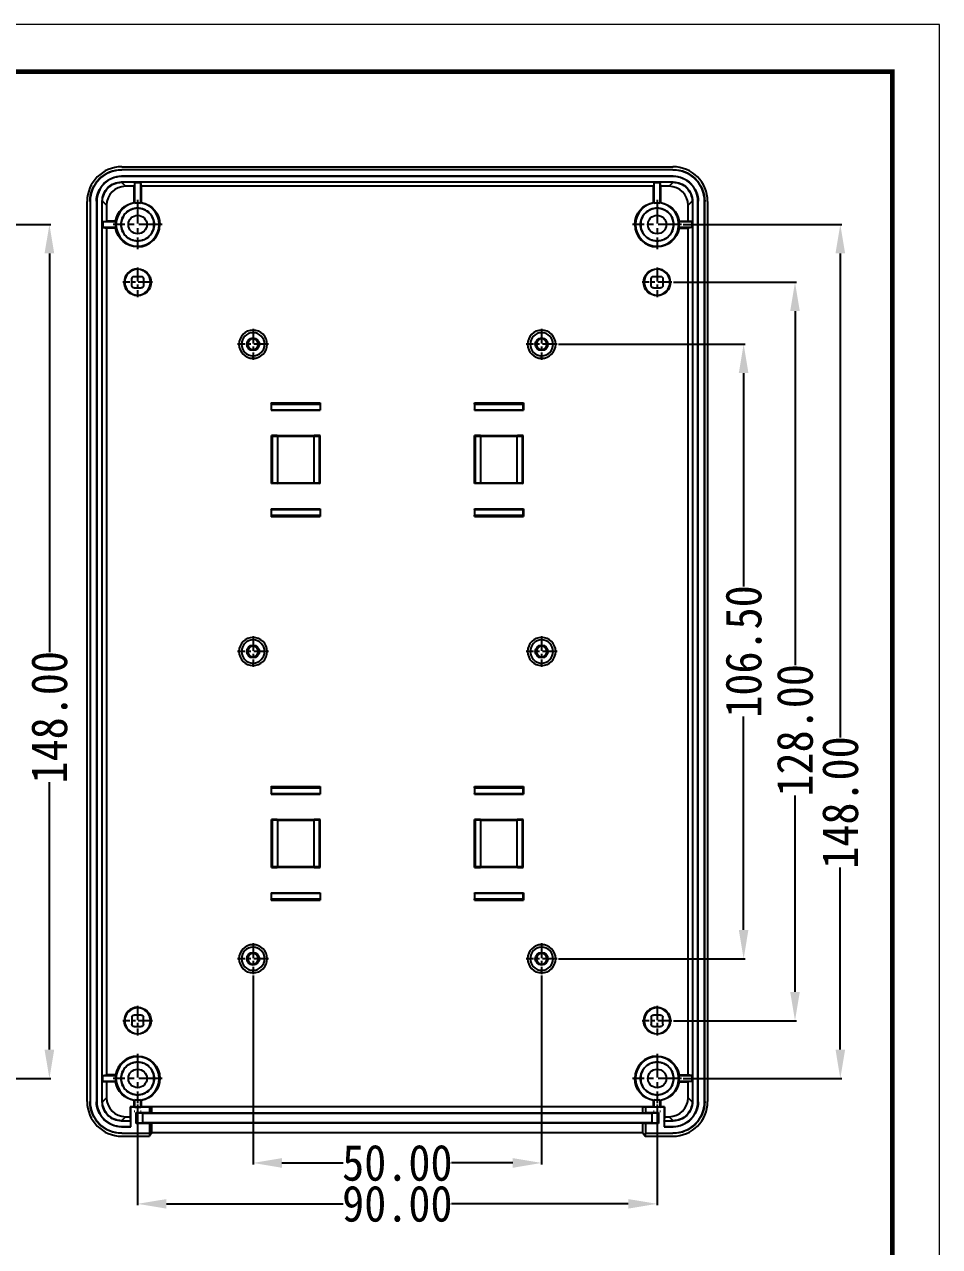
# Model space of a CAD drawing. Header units: millimetres. Extents: x 7899 to 8374, y 2483 to 2813.
# Drawn here: x 8215.2 to 8373.8, y 2601.4 to 2813.2 of the extents above; entities that cross this region are included whole.
import ezdxf
from ezdxf.enums import TextEntityAlignment as Align

# ---------------------------------------------------------------- set-up
doc = ezdxf.new("R2010")
doc.units = ezdxf.units.MM
doc.linetypes.add('CENTER', pattern=[50.8, 31.75, -6.35, 6.35, -6.35])
doc.layers.add('4', color=7, linetype='Continuous')
doc.layers.add('from', color=7, linetype='Continuous', lineweight=13)
doc.styles.add('FFS', font='SIMFANG.TTF', dxfattribs={"width": 0.9})
doc.styles.get("Standard").update_dxf_attribs({"font": 'arial.ttf', "width": 0.9})
doc.styles.add('宋体', font='SimSun.ttf')
doc.dimstyles.get("Standard").update_dxf_attribs({"dimtxt": 3, "dimasz": 0.1875, "dimexe": 0.66, "dimexo": 1, "dimgap": 0.09, "dimtad": 0, "dimdsep": 46, "dimtxsty": 'Standard', "dimcen": 0.09, "dimazin": 2, "dimtp": 0.01, "dimtm": 0.01, "dimtfac": 1, "dimtofl": 0, "dimtmove": 0, "dimatfit": 3, "dimfxl": 0, "dimtolj": 1, "dimarcsym": 0})

# ---------------------------------------------------------------- blocks, each defined once
blk = doc.blocks.new('*D103')
at = {"color": 6, "lineweight": -2}
for p, q in [((8254.82, 2648.37), (8254.82, 2615.66)), ((8304.82, 2648.37), (8304.82, 2615.66)), ((8259.82, 2615.91), (8270.45, 2615.91)), ((8299.82, 2615.91), (8289.2, 2615.91))]:
    blk.add_line(p, q, dxfattribs=at)
at = {"color": 6}
for points in [[(8259.82, 2616.74), (8259.82, 2615.07), (8254.82, 2615.91)], [(8299.82, 2616.74), (8299.82, 2615.07), (8304.82, 2615.91)]]:
    blk.add_solid(points, dxfattribs=at)
at = {"layer": 'Defpoints', "color": 0}
for p in [(8254.82, 2648.62), (8304.82, 2648.62), (8254.82, 2615.91)]:
    blk.add_point(p, dxfattribs=at)
at = {"color": 4, "insert": (8279.82, 2615.91), "char_height": 6.25, "attachment_point": 5, "style": 'FFS'}
blk.add_mtext('\\A1;50.00', dxfattribs=at)
blk = doc.blocks.new('*D104')
at = {"color": 6, "lineweight": -2}
for p, q in [((8234.82, 2626.05), (8234.82, 2608.57)), ((8324.82, 2626.05), (8324.82, 2608.57)), ((8239.82, 2608.82), (8270.43, 2608.82)), ((8319.82, 2608.82), (8289.22, 2608.82))]:
    blk.add_line(p, q, dxfattribs=at)
at = {"color": 6}
for points in [[(8239.82, 2609.65), (8239.82, 2607.99), (8234.82, 2608.82)], [(8319.82, 2609.65), (8319.82, 2607.99), (8324.82, 2608.82)]]:
    blk.add_solid(points, dxfattribs=at)
at = {"layer": 'Defpoints', "color": 0}
for p in [(8234.82, 2626.3), (8324.82, 2626.3), (8234.82, 2608.82)]:
    blk.add_point(p, dxfattribs=at)
at = {"color": 4, "insert": (8279.82, 2608.82), "char_height": 6.25, "attachment_point": 5, "style": 'FFS'}
blk.add_mtext('\\A1;90.00', dxfattribs=at)
blk = doc.blocks.new('*D105')
at = {"color": 6, "lineweight": -2}
for p, q in [((8307.75, 2757.8), (8340.07, 2757.8)), ((8339.82, 2752.8), (8339.82, 2715.83)), ((8339.82, 2656.3), (8339.82, 2693.27)), ((8307.75, 2651.3), (8340.07, 2651.3))]:
    blk.add_line(p, q, dxfattribs=at)
at = {"color": 6}
for points in [[(8338.98, 2752.8), (8340.65, 2752.8), (8339.82, 2757.8)], [(8338.98, 2656.3), (8340.65, 2656.3), (8339.82, 2651.3)]]:
    blk.add_solid(points, dxfattribs=at)
at = {"layer": 'Defpoints', "color": 0}
for p in [(8307.5, 2757.8), (8339.82, 2757.8), (8307.5, 2651.3)]:
    blk.add_point(p, dxfattribs=at)
at = {"color": 4, "insert": (8339.82, 2704.55), "char_height": 6.25, "attachment_point": 5, "rotation": 90, "style": 'FFS'}
blk.add_mtext('\\A1;106.50', dxfattribs=at)
blk = doc.blocks.new('*D106')
at = {"color": 6, "lineweight": -2}
for p, q in [((8327.64, 2768.55), (8348.97, 2768.55)), ((8348.72, 2763.55), (8348.72, 2702.17)), ((8348.72, 2645.55), (8348.72, 2679.61)), ((8327.64, 2640.55), (8348.97, 2640.55))]:
    blk.add_line(p, q, dxfattribs=at)
at = {"color": 6}
for points in [[(8347.89, 2763.55), (8349.55, 2763.55), (8348.72, 2768.55)], [(8347.89, 2645.55), (8349.55, 2645.55), (8348.72, 2640.55)]]:
    blk.add_solid(points, dxfattribs=at)
at = {"layer": 'Defpoints', "color": 0}
for p in [(8327.39, 2768.55), (8348.72, 2768.55), (8327.39, 2640.55)]:
    blk.add_point(p, dxfattribs=at)
at = {"color": 4, "insert": (8348.72, 2690.89), "char_height": 6.25, "attachment_point": 5, "rotation": 90, "style": 'FFS'}
blk.add_mtext('\\A1;128.00', dxfattribs=at)
blk = doc.blocks.new('*D107')
at = {"color": 6, "lineweight": -2}
for p, q in [((8329.32, 2778.55), (8356.82, 2778.55)), ((8356.57, 2773.55), (8356.57, 2689.65)), ((8356.57, 2635.55), (8356.57, 2667.09)), ((8329.32, 2630.55), (8356.82, 2630.55))]:
    blk.add_line(p, q, dxfattribs=at)
at = {"color": 6}
for points in [[(8355.74, 2773.55), (8357.4, 2773.55), (8356.57, 2778.55)], [(8355.74, 2635.55), (8357.4, 2635.55), (8356.57, 2630.55)]]:
    blk.add_solid(points, dxfattribs=at)
at = {"layer": 'Defpoints', "color": 0}
for p in [(8329.07, 2778.55), (8356.57, 2778.55), (8329.07, 2630.55)]:
    blk.add_point(p, dxfattribs=at)
at = {"color": 4, "insert": (8356.57, 2678.37), "char_height": 6.25, "attachment_point": 5, "rotation": 90, "style": 'FFS'}
blk.add_mtext('\\A1;148.00', dxfattribs=at)
blk = doc.blocks.new('*D113')
at = {"color": 6, "lineweight": -2}
for p, q in [((8201.07, 2778.55), (8219.79, 2778.55)), ((8219.54, 2773.55), (8219.54, 2704.43)), ((8219.54, 2635.55), (8219.54, 2681.88)), ((8201.07, 2630.55), (8219.79, 2630.55))]:
    blk.add_line(p, q, dxfattribs=at)
at = {"color": 6}
for points in [[(8218.7, 2773.55), (8220.37, 2773.55), (8219.54, 2778.55)], [(8218.7, 2635.55), (8220.37, 2635.55), (8219.54, 2630.55)]]:
    blk.add_solid(points, dxfattribs=at)
at = {"layer": 'Defpoints', "color": 0}
for p in [(8200.82, 2778.55), (8219.54, 2778.55), (8200.82, 2630.55)]:
    blk.add_point(p, dxfattribs=at)
at = {"color": 4, "insert": (8219.54, 2693.15), "char_height": 6.25, "attachment_point": 5, "rotation": 90, "style": 'FFS'}
blk.add_mtext('\\A1;148.00', dxfattribs=at)
blk = doc.blocks.new('TK-D')
at = {"layer": 'from'}
blk.add_lwpolyline([(-594.5, -413.12), (594.5, -413.12), (594.5, 413.12), (-594.5, 413.12)], close=True, dxfattribs=at)
at = {"layer": 'from', "const_width": 2.05}
blk.add_lwpolyline([(-574.01, -392.63), (-574.01, 392.63), (574.01, 392.63), (574.01, -392.63), (-574.01, -392.63)], dxfattribs=at)
at = {"layer": 'from', "color": 6, "style": '宋体', "width": 0.7}
blk.add_attdef('40004', text='', height=8.32, dxfattribs=at).set_placement((430.84, -344.43), align=Align.MIDDLE)

msp = doc.modelspace()

# ---------------------------------------------------------------- linework, layer by layer
at = {"layer": '4', "color": 7}
for p, q in [((8232.065, 2788.548), (8327.582, 2788.548)), ((8327.574, 2788.048), (8232.074, 2788.048)), ((8232.074, 2788.022), (8232.074, 2788.048)), ((8327.574, 2788.022), (8232.074, 2788.022)), ((8327.574, 2788.048), (8327.574, 2788.022)), ((8327.6, 2786.92), (8232.047, 2786.92)), ((8327.6, 2786.868), (8232.047, 2786.868)), ((8232.047, 2785.923), (8327.601, 2785.923)), ((8232.047, 2785.87), (8232.744, 2785.173)), ((8234.324, 2785.802), (8234.219, 2785.173)), ((8234.324, 2782.273), (8234.324, 2785.802)), ((8234.324, 2785.802), (8235.324, 2785.802)), ((8235.324, 2785.802), (8235.324, 2782.273)), ((8235.324, 2785.802), (8235.428, 2785.173)), ((8324.324, 2785.802), (8324.219, 2785.173)), ((8324.324, 2782.273), (8324.324, 2785.802)), ((8324.324, 2785.802), (8325.324, 2785.802)), ((8325.324, 2785.802), (8325.324, 2782.273)), ((8325.324, 2785.802), (8325.428, 2785.173)), ((8326.904, 2785.173), (8327.601, 2785.87)), ((8234.219, 2785.173), (8232.744, 2785.173)), ((8234.219, 2782.364), (8234.219, 2785.173)), ((8235.428, 2785.173), (8235.428, 2782.364)), ((8324.219, 2785.173), (8235.428, 2785.173)), ((8324.219, 2782.364), (8324.219, 2785.173)), ((8325.428, 2785.173), (8325.428, 2782.364)), ((8326.904, 2785.173), (8325.428, 2785.173)), ((8226.074, 2626.54), (8226.074, 2782.556)), ((8226.574, 2782.548), (8226.6, 2782.548)), ((8226.574, 2782.548), (8226.574, 2626.548)), ((8226.6, 2782.548), (8226.6, 2626.548)), ((8227.701, 2782.575), (8227.701, 2626.521)), ((8227.754, 2782.575), (8227.754, 2626.521)), ((8228.699, 2626.521), (8228.699, 2782.575)), ((8229.448, 2781.878), (8228.751, 2782.575)), ((8229.448, 2781.878), (8229.448, 2779.153)), ((8330.896, 2782.575), (8330.199, 2781.878)), ((8330.199, 2779.153), (8330.199, 2781.878)), ((8330.949, 2782.575), (8330.949, 2626.521)), ((8331.894, 2626.521), (8331.894, 2782.575)), ((8331.946, 2626.521), (8331.946, 2782.574)), ((8333.047, 2782.548), (8333.074, 2782.548)), ((8333.047, 2626.548), (8333.047, 2782.548)), ((8333.074, 2626.548), (8333.074, 2782.548)), ((8333.574, 2782.556), (8333.574, 2626.54)), ((8228.819, 2779.048), (8229.448, 2779.153)), ((8228.819, 2779.048), (8231.098, 2779.048)), ((8228.819, 2779.048), (8228.819, 2778.048)), ((8231.008, 2779.153), (8229.448, 2779.153)), ((8328.549, 2779.048), (8330.828, 2779.048)), ((8328.639, 2779.153), (8330.199, 2779.153)), ((8330.828, 2779.048), (8330.199, 2779.153)), ((8330.828, 2779.048), (8330.828, 2778.048)), ((8231.098, 2778.048), (8228.819, 2778.048)), ((8228.819, 2778.048), (8229.448, 2777.943)), ((8231.008, 2777.943), (8229.448, 2777.943)), ((8229.448, 2777.943), (8229.448, 2631.153)), ((8231.074, 2778.548), (8231.065, 2778.548)), ((8238.574, 2778.548), (8238.687, 2778.548)), ((8321.074, 2778.548), (8320.96, 2778.548)), ((8330.828, 2778.048), (8328.549, 2778.048)), ((8328.574, 2778.548), (8328.582, 2778.548)), ((8328.639, 2777.943), (8330.199, 2777.943)), ((8330.828, 2778.048), (8330.199, 2777.943)), ((8330.199, 2631.153), (8330.199, 2777.943)), ((8232.591, 2768.548), (8232.486, 2768.548)), ((8233.824, 2767.948), (8233.824, 2769.148)), ((8234.224, 2769.548), (8235.424, 2769.548)), ((8235.824, 2769.148), (8235.824, 2767.948)), ((8237.056, 2768.548), (8237.161, 2768.548)), ((8322.591, 2768.548), (8322.486, 2768.548)), ((8323.824, 2767.948), (8323.824, 2769.148)), ((8324.224, 2769.548), (8325.424, 2769.548)), ((8325.824, 2769.148), (8325.824, 2767.948)), ((8327.056, 2768.548), (8327.161, 2768.548)), ((8234.224, 2767.548), (8235.424, 2767.548)), ((8324.224, 2767.548), (8325.424, 2767.548)), ((8254.824, 2760.235), (8254.824, 2759.798)), ((8304.824, 2760.235), (8304.824, 2759.798)), ((8254.824, 2758.723), (8254.824, 2758.898)), ((8304.824, 2758.723), (8304.824, 2758.898)), ((8254.824, 2756.872), (8254.824, 2756.698)), ((8254.824, 2755.36), (8254.824, 2755.798)), ((8304.824, 2756.872), (8304.824, 2756.698)), ((8304.824, 2755.36), (8304.824, 2755.798)), ((8258.017, 2747.417), (8257.982, 2747.648)), ((8257.982, 2747.648), (8266.465, 2747.648)), ((8257.982, 2747.648), (8257.982, 2746.347)), ((8258.017, 2746.417), (8258.017, 2747.417)), ((8258.017, 2747.417), (8266.43, 2747.417)), ((8266.465, 2747.648), (8266.43, 2747.417)), ((8266.43, 2747.417), (8266.43, 2746.417)), ((8266.465, 2747.648), (8266.465, 2746.347)), ((8293.217, 2747.417), (8293.182, 2747.648)), ((8293.182, 2747.648), (8293.182, 2746.347)), ((8293.182, 2747.648), (8301.665, 2747.648)), ((8293.217, 2747.417), (8301.63, 2747.417)), ((8293.217, 2747.417), (8293.217, 2746.417)), ((8301.665, 2747.648), (8301.63, 2747.417)), ((8301.63, 2746.417), (8301.63, 2747.417)), ((8301.665, 2747.648), (8301.665, 2746.347)), ((8257.982, 2746.347), (8258.017, 2746.417)), ((8257.982, 2746.347), (8266.465, 2746.347)), ((8258.017, 2746.417), (8266.43, 2746.417)), ((8266.43, 2746.417), (8266.465, 2746.347)), ((8293.182, 2746.347), (8293.217, 2746.417)), ((8293.182, 2746.347), (8301.665, 2746.347)), ((8293.217, 2746.417), (8301.63, 2746.417)), ((8301.63, 2746.417), (8301.665, 2746.347)), ((8258.017, 2733.642), (8258.017, 2741.954)), ((8259.018, 2741.954), (8258.017, 2741.954)), ((8258.113, 2741.858), (8258.017, 2741.954)), ((8258.113, 2741.858), (8258.113, 2733.738)), ((8259.018, 2741.954), (8265.429, 2741.954)), ((8259.018, 2741.954), (8259.112, 2741.859)), ((8259.112, 2741.859), (8265.335, 2741.859)), ((8265.335, 2741.824), (8259.112, 2741.824)), ((8259.112, 2733.771), (8259.112, 2741.824)), ((8265.335, 2741.859), (8265.429, 2741.954)), ((8265.335, 2741.824), (8265.335, 2733.771)), ((8266.43, 2741.954), (8265.429, 2741.954)), ((8266.43, 2741.954), (8266.334, 2741.858)), ((8266.334, 2733.738), (8266.334, 2741.858)), ((8266.43, 2733.642), (8266.43, 2741.954)), ((8293.217, 2733.642), (8293.217, 2741.954)), ((8294.218, 2741.954), (8293.217, 2741.954)), ((8293.313, 2741.858), (8293.217, 2741.954)), ((8293.313, 2741.858), (8293.313, 2733.738)), ((8294.218, 2741.954), (8300.629, 2741.954)), ((8294.218, 2741.954), (8294.312, 2741.859)), ((8294.312, 2741.859), (8300.535, 2741.859)), ((8300.535, 2741.824), (8294.312, 2741.824)), ((8294.312, 2733.771), (8294.312, 2741.824)), ((8300.535, 2741.859), (8300.629, 2741.954)), ((8300.535, 2741.824), (8300.535, 2733.771)), ((8301.63, 2741.954), (8300.629, 2741.954)), ((8301.63, 2741.954), (8301.534, 2741.858)), ((8301.534, 2733.738), (8301.534, 2741.858)), ((8301.63, 2733.642), (8301.63, 2741.954)), ((8258.017, 2733.642), (8258.113, 2733.738)), ((8259.018, 2733.642), (8258.017, 2733.642)), ((8259.018, 2733.642), (8259.112, 2733.736)), ((8265.429, 2733.642), (8259.018, 2733.642)), ((8259.112, 2733.771), (8265.335, 2733.771)), ((8265.335, 2733.736), (8259.112, 2733.736)), ((8265.429, 2733.642), (8265.335, 2733.736)), ((8266.43, 2733.642), (8265.429, 2733.642)), ((8266.334, 2733.738), (8266.43, 2733.642)), ((8293.313, 2733.738), (8293.217, 2733.642)), ((8294.218, 2733.642), (8293.217, 2733.642)), ((8294.218, 2733.642), (8294.312, 2733.736)), ((8300.629, 2733.642), (8294.218, 2733.642)), ((8294.312, 2733.771), (8300.535, 2733.771)), ((8300.535, 2733.736), (8294.312, 2733.736)), ((8300.629, 2733.642), (8300.535, 2733.736)), ((8301.63, 2733.642), (8300.629, 2733.642)), ((8301.534, 2733.738), (8301.63, 2733.642)), ((8258.017, 2729.179), (8257.982, 2729.249)), ((8257.982, 2729.249), (8266.465, 2729.249)), ((8257.982, 2729.249), (8257.982, 2727.948)), ((8257.982, 2727.948), (8258.017, 2728.179)), ((8258.017, 2729.179), (8266.43, 2729.179)), ((8258.017, 2728.179), (8258.017, 2729.179)), ((8258.017, 2728.179), (8266.43, 2728.179)), ((8266.465, 2729.249), (8266.43, 2729.179)), ((8266.43, 2729.179), (8266.43, 2728.179)), ((8266.43, 2728.179), (8266.465, 2727.948)), ((8266.465, 2729.249), (8266.465, 2727.948)), ((8293.217, 2729.179), (8293.182, 2729.249)), ((8293.182, 2729.249), (8293.182, 2727.948)), ((8293.182, 2729.249), (8301.665, 2729.249)), ((8293.182, 2727.948), (8293.217, 2728.179)), ((8293.217, 2729.179), (8301.63, 2729.179)), ((8293.217, 2729.179), (8293.217, 2728.179)), ((8293.217, 2728.179), (8301.63, 2728.179)), ((8301.665, 2729.249), (8301.63, 2729.179)), ((8301.63, 2728.179), (8301.63, 2729.179)), ((8301.63, 2728.179), (8301.665, 2727.948)), ((8301.665, 2729.249), (8301.665, 2727.948)), ((8257.982, 2727.948), (8266.465, 2727.948)), ((8293.182, 2727.948), (8301.665, 2727.948)), ((8254.824, 2706.985), (8254.824, 2706.548)), ((8304.824, 2706.985), (8304.824, 2706.548)), ((8254.824, 2705.473), (8254.824, 2705.648)), ((8304.824, 2705.473), (8304.824, 2705.648)), ((8254.824, 2703.622), (8254.824, 2703.448)), ((8304.824, 2703.622), (8304.824, 2703.448)), ((8254.824, 2702.11), (8254.824, 2702.548)), ((8304.824, 2702.11), (8304.824, 2702.548)), ((8258.017, 2680.917), (8257.982, 2681.148)), ((8257.982, 2681.148), (8266.465, 2681.148)), ((8257.982, 2681.148), (8257.982, 2679.847)), ((8257.982, 2679.847), (8258.017, 2679.917)), ((8257.982, 2679.847), (8266.465, 2679.847)), ((8258.017, 2680.917), (8266.43, 2680.917)), ((8258.017, 2679.917), (8258.017, 2680.917)), ((8258.017, 2679.917), (8266.43, 2679.917)), ((8266.465, 2681.148), (8266.43, 2680.917)), ((8266.43, 2680.917), (8266.43, 2679.917)), ((8266.43, 2679.917), (8266.465, 2679.847)), ((8266.465, 2681.148), (8266.465, 2679.847)), ((8293.217, 2680.917), (8293.182, 2681.148)), ((8293.182, 2681.148), (8293.182, 2679.847)), ((8293.182, 2681.148), (8301.665, 2681.148)), ((8293.182, 2679.847), (8293.217, 2679.917)), ((8293.182, 2679.847), (8301.665, 2679.847)), ((8293.217, 2680.917), (8293.217, 2679.917)), ((8293.217, 2680.917), (8301.63, 2680.917)), ((8293.217, 2679.917), (8301.63, 2679.917)), ((8301.665, 2681.148), (8301.63, 2680.917)), ((8301.63, 2679.917), (8301.63, 2680.917)), ((8301.63, 2679.917), (8301.665, 2679.847)), ((8301.665, 2681.148), (8301.665, 2679.847)), ((8258.017, 2667.142), (8258.017, 2675.454)), ((8259.018, 2675.454), (8258.017, 2675.454)), ((8258.017, 2675.454), (8258.113, 2675.358)), ((8258.113, 2675.358), (8258.113, 2667.238)), ((8259.018, 2675.454), (8265.429, 2675.454)), ((8259.018, 2675.454), (8259.112, 2675.359)), ((8265.335, 2675.359), (8259.112, 2675.359)), ((8259.112, 2667.271), (8259.112, 2675.324)), ((8259.112, 2675.324), (8265.335, 2675.324)), ((8265.429, 2675.454), (8265.335, 2675.359)), ((8265.335, 2675.324), (8265.335, 2667.271)), ((8266.43, 2675.454), (8265.429, 2675.454)), ((8266.334, 2675.358), (8266.43, 2675.454)), ((8266.334, 2667.238), (8266.334, 2675.358)), ((8266.43, 2667.142), (8266.43, 2675.454)), ((8293.217, 2667.142), (8293.217, 2675.454)), ((8294.218, 2675.454), (8293.217, 2675.454)), ((8293.313, 2675.358), (8293.217, 2675.454)), ((8293.313, 2675.358), (8293.313, 2667.238)), ((8294.218, 2675.454), (8300.629, 2675.454)), ((8294.218, 2675.454), (8294.312, 2675.359)), ((8300.535, 2675.359), (8294.312, 2675.359)), ((8294.312, 2667.271), (8294.312, 2675.324)), ((8294.312, 2675.324), (8300.535, 2675.324)), ((8300.629, 2675.454), (8300.535, 2675.359)), ((8300.535, 2675.324), (8300.535, 2667.271)), ((8301.63, 2675.454), (8300.629, 2675.454)), ((8301.534, 2675.358), (8301.63, 2675.454)), ((8301.534, 2667.238), (8301.534, 2675.358)), ((8301.63, 2667.142), (8301.63, 2675.454)), ((8258.017, 2667.142), (8258.113, 2667.238)), ((8258.017, 2667.142), (8259.018, 2667.142)), ((8259.112, 2667.236), (8259.018, 2667.142)), ((8265.429, 2667.142), (8259.018, 2667.142)), ((8259.112, 2667.271), (8265.335, 2667.271)), ((8265.335, 2667.236), (8259.112, 2667.236)), ((8265.429, 2667.142), (8265.335, 2667.236)), ((8265.429, 2667.142), (8266.43, 2667.142)), ((8266.334, 2667.238), (8266.43, 2667.142)), ((8293.217, 2667.142), (8293.313, 2667.238)), ((8293.217, 2667.142), (8294.218, 2667.142)), ((8294.312, 2667.236), (8294.218, 2667.142)), ((8300.629, 2667.142), (8294.218, 2667.142)), ((8294.312, 2667.271), (8300.535, 2667.271)), ((8300.535, 2667.236), (8294.312, 2667.236)), ((8300.629, 2667.142), (8300.535, 2667.236)), ((8300.629, 2667.142), (8301.63, 2667.142)), ((8301.534, 2667.238), (8301.63, 2667.142)), ((8258.017, 2662.679), (8257.982, 2662.749)), ((8257.982, 2662.749), (8266.465, 2662.749)), ((8257.982, 2662.749), (8257.982, 2661.448)), ((8258.017, 2662.679), (8266.43, 2662.679)), ((8258.017, 2661.679), (8258.017, 2662.679)), ((8266.465, 2662.749), (8266.43, 2662.679)), ((8266.43, 2662.679), (8266.43, 2661.679)), ((8266.465, 2662.749), (8266.465, 2661.448)), ((8293.217, 2662.679), (8293.182, 2662.749)), ((8293.182, 2662.749), (8293.182, 2661.448)), ((8293.182, 2662.749), (8301.665, 2662.749)), ((8293.217, 2662.679), (8293.217, 2661.679)), ((8293.217, 2662.679), (8301.63, 2662.679)), ((8301.665, 2662.749), (8301.63, 2662.679)), ((8301.63, 2661.679), (8301.63, 2662.679)), ((8301.665, 2662.749), (8301.665, 2661.448)), ((8257.982, 2661.448), (8258.017, 2661.679)), ((8257.982, 2661.448), (8266.465, 2661.448)), ((8258.017, 2661.679), (8266.43, 2661.679)), ((8266.43, 2661.679), (8266.465, 2661.448)), ((8293.182, 2661.448), (8293.217, 2661.679)), ((8293.182, 2661.448), (8301.665, 2661.448)), ((8293.217, 2661.679), (8301.63, 2661.679)), ((8301.63, 2661.679), (8301.665, 2661.448)), ((8254.824, 2653.735), (8254.824, 2653.298)), ((8254.824, 2652.223), (8254.824, 2652.398)), ((8304.824, 2653.735), (8304.824, 2653.298)), ((8304.824, 2652.223), (8304.824, 2652.398)), ((8254.824, 2650.372), (8254.824, 2650.198)), ((8304.824, 2650.372), (8304.824, 2650.198)), ((8254.824, 2648.86), (8254.824, 2649.298)), ((8304.824, 2648.86), (8304.824, 2649.298)), ((8235.424, 2641.548), (8234.224, 2641.548)), ((8325.424, 2641.548), (8324.224, 2641.548)), ((8232.591, 2640.548), (8232.486, 2640.548)), ((8233.824, 2641.148), (8233.824, 2639.948)), ((8234.224, 2639.548), (8235.424, 2639.548)), ((8235.824, 2639.948), (8235.824, 2641.148)), ((8237.056, 2640.548), (8237.161, 2640.548)), ((8322.591, 2640.548), (8322.486, 2640.548)), ((8323.824, 2641.148), (8323.824, 2639.948)), ((8324.224, 2639.548), (8325.424, 2639.548)), ((8325.824, 2639.948), (8325.824, 2641.148)), ((8327.056, 2640.548), (8327.161, 2640.548)), ((8228.819, 2631.048), (8229.448, 2631.153)), ((8228.819, 2631.048), (8231.098, 2631.048)), ((8228.819, 2630.048), (8228.819, 2631.048)), ((8231.008, 2631.153), (8229.448, 2631.153)), ((8328.549, 2631.048), (8330.828, 2631.048)), ((8328.639, 2631.153), (8330.199, 2631.153)), ((8330.828, 2631.048), (8330.199, 2631.153)), ((8330.828, 2631.048), (8330.828, 2630.048)), ((8231.098, 2630.048), (8228.819, 2630.048)), ((8228.819, 2630.048), (8229.448, 2629.943)), ((8231.008, 2629.943), (8229.448, 2629.943)), ((8229.448, 2629.943), (8229.448, 2627.218)), ((8231.074, 2630.548), (8231.065, 2630.548)), ((8238.574, 2630.548), (8238.687, 2630.548)), ((8321.074, 2630.548), (8320.96, 2630.548)), ((8330.828, 2630.048), (8328.549, 2630.048)), ((8328.574, 2630.548), (8328.582, 2630.548)), ((8328.639, 2629.943), (8330.199, 2629.943)), ((8330.828, 2630.048), (8330.199, 2629.943)), ((8330.199, 2627.218), (8330.199, 2629.943)), ((8226.6, 2626.548), (8226.574, 2626.548)), ((8228.751, 2626.521), (8229.448, 2627.218)), ((8234.219, 2625.618), (8234.219, 2626.732)), ((8234.324, 2625.555), (8234.324, 2626.823)), ((8235.324, 2626.823), (8235.324, 2625.555)), ((8235.428, 2626.732), (8235.428, 2625.618)), ((8324.219, 2625.618), (8324.219, 2626.732)), ((8324.324, 2625.555), (8324.324, 2626.823)), ((8325.324, 2626.823), (8325.324, 2625.555)), ((8325.428, 2626.732), (8325.428, 2625.618)), ((8330.199, 2627.218), (8330.896, 2626.521)), ((8333.074, 2626.548), (8333.047, 2626.548)), ((8234.219, 2625.618), (8233.554, 2625.618)), ((8233.554, 2625.618), (8233.554, 2623.922)), ((8233.624, 2625.548), (8233.554, 2625.618)), ((8236.859, 2625.548), (8233.624, 2625.548)), ((8233.624, 2623.225), (8233.624, 2625.548)), ((8234.324, 2625.555), (8234.219, 2625.618)), ((8234.324, 2625.555), (8235.324, 2625.555)), ((8234.596, 2622.726), (8234.596, 2624.67)), ((8234.596, 2624.67), (8236.859, 2624.67)), ((8234.71, 2624.557), (8234.596, 2624.67)), ((8234.71, 2624.557), (8234.71, 2622.839)), ((8235.324, 2625.555), (8235.428, 2625.618)), ((8324.219, 2625.618), (8235.428, 2625.618)), ((8235.71, 2622.848), (8235.71, 2624.548)), ((8235.71, 2624.548), (8323.938, 2624.548)), ((8237.278, 2625.611), (8236.859, 2625.548)), ((8236.859, 2625.548), (8236.859, 2624.67)), ((8237.278, 2624.565), (8236.859, 2624.67)), ((8322.37, 2625.611), (8237.278, 2625.611)), ((8237.278, 2624.565), (8237.278, 2625.611)), ((8322.37, 2624.565), (8237.278, 2624.565)), ((8322.37, 2624.565), (8322.37, 2625.611)), ((8322.37, 2625.611), (8322.789, 2625.548)), ((8322.37, 2624.565), (8322.789, 2624.67)), ((8326.024, 2625.548), (8322.789, 2625.548)), ((8322.789, 2625.548), (8322.789, 2624.67)), ((8322.789, 2624.67), (8325.051, 2624.67)), ((8323.938, 2624.548), (8323.938, 2622.848)), ((8324.324, 2625.555), (8324.219, 2625.618)), ((8325.324, 2625.555), (8324.324, 2625.555)), ((8324.938, 2624.557), (8325.051, 2624.67)), ((8324.938, 2622.839), (8324.938, 2624.557)), ((8325.051, 2624.67), (8325.051, 2622.726)), ((8325.324, 2625.555), (8325.428, 2625.618)), ((8326.093, 2625.618), (8325.428, 2625.618)), ((8326.093, 2625.618), (8326.024, 2625.548)), ((8326.024, 2625.548), (8326.024, 2623.225)), ((8326.093, 2625.618), (8326.093, 2623.922)), ((8232.744, 2623.922), (8232.047, 2623.225)), ((8233.571, 2623.173), (8232.047, 2623.173)), ((8232.047, 2622.228), (8233.571, 2622.228)), ((8232.047, 2622.175), (8233.624, 2622.175)), ((8232.744, 2623.922), (8233.554, 2623.922)), ((8233.624, 2623.225), (8233.554, 2623.922)), ((8233.571, 2623.173), (8233.624, 2623.225)), ((8233.571, 2623.173), (8233.571, 2622.228)), ((8233.624, 2622.175), (8233.571, 2622.228)), ((8233.624, 2622.175), (8233.624, 2623.225)), ((8234.71, 2622.839), (8234.596, 2622.726)), ((8236.859, 2622.726), (8234.596, 2622.726)), ((8323.938, 2622.848), (8235.71, 2622.848)), ((8237.278, 2622.83), (8236.859, 2622.726)), ((8236.859, 2622.726), (8236.859, 2621.074)), ((8237.278, 2621.151), (8237.278, 2622.83)), ((8322.37, 2622.83), (8237.278, 2622.83)), ((8322.37, 2621.151), (8322.37, 2622.83)), ((8322.37, 2622.83), (8322.789, 2622.726)), ((8325.051, 2622.726), (8322.789, 2622.726)), ((8322.789, 2622.726), (8322.789, 2621.074)), ((8324.938, 2622.839), (8325.051, 2622.726)), ((8326.093, 2623.922), (8326.024, 2623.225)), ((8326.076, 2623.173), (8326.024, 2623.225)), ((8326.024, 2623.225), (8326.024, 2622.175)), ((8326.076, 2622.228), (8326.024, 2622.175)), ((8326.024, 2622.175), (8327.6, 2622.175)), ((8326.076, 2623.173), (8326.076, 2622.228)), ((8327.6, 2623.173), (8326.076, 2623.173)), ((8326.076, 2622.228), (8327.6, 2622.228)), ((8326.093, 2623.922), (8326.904, 2623.922)), ((8327.601, 2623.225), (8326.904, 2623.922)), ((8232.065, 2620.548), (8236.876, 2620.548)), ((8232.074, 2621.048), (8232.074, 2621.074)), ((8232.074, 2621.074), (8236.859, 2621.074)), ((8232.074, 2621.048), (8236.876, 2621.048)), ((8236.876, 2621.048), (8236.859, 2621.074)), ((8237.278, 2621.151), (8236.876, 2620.548)), ((8236.876, 2621.048), (8236.876, 2620.548)), ((8322.37, 2621.151), (8237.278, 2621.151)), ((8322.37, 2621.151), (8322.771, 2620.548)), ((8322.771, 2621.048), (8322.789, 2621.074)), ((8322.771, 2621.048), (8327.574, 2621.048)), ((8322.771, 2621.048), (8322.771, 2620.548)), ((8322.771, 2620.548), (8327.582, 2620.548)), ((8322.789, 2621.074), (8327.574, 2621.074)), ((8327.574, 2621.074), (8327.574, 2621.048))]:
    msp.add_line(p, q, dxfattribs=at)
at = {"layer": '4', "color": 1, "linetype": 'CENTER', "ltscale": 0.127717}
for p, q in [((8234.824, 2782.798), (8234.824, 2774.298)), ((8324.824, 2782.798), (8324.824, 2774.298)), ((8239.073, 2778.548), (8230.574, 2778.548)), ((8329.073, 2778.548), (8320.574, 2778.548)), ((8234.824, 2634.798), (8234.824, 2626.298)), ((8324.824, 2634.798), (8324.824, 2626.298)), ((8239.073, 2630.548), (8230.574, 2630.548)), ((8329.073, 2630.548), (8320.574, 2630.548))]:
    msp.add_line(p, q, dxfattribs=at)
at = {"layer": '4', "color": 1, "linetype": 'CENTER', "ltscale": 0.077264}
for p, q in [((8234.824, 2771.119), (8234.824, 2765.977)), ((8324.824, 2771.119), (8324.824, 2765.977)), ((8237.395, 2768.548), (8232.253, 2768.548)), ((8327.395, 2768.548), (8322.253, 2768.548)), ((8234.824, 2643.119), (8234.824, 2637.977)), ((8324.824, 2643.119), (8324.824, 2637.977)), ((8237.395, 2640.548), (8232.253, 2640.548)), ((8327.395, 2640.548), (8322.253, 2640.548))]:
    msp.add_line(p, q, dxfattribs=at)
at = {"layer": '4', "color": 1, "linetype": 'CENTER', "ltscale": 0.080577}
for p, q in [((8254.824, 2760.479), (8254.824, 2755.117)), ((8304.824, 2760.479), (8304.824, 2755.117)), ((8257.505, 2757.798), (8252.142, 2757.798)), ((8307.505, 2757.798), (8302.142, 2757.798)), ((8254.824, 2707.229), (8254.824, 2701.867)), ((8304.824, 2707.229), (8304.824, 2701.867)), ((8257.505, 2704.548), (8252.142, 2704.548)), ((8307.505, 2704.548), (8302.142, 2704.548)), ((8254.824, 2653.979), (8254.824, 2648.617)), ((8304.824, 2653.979), (8304.824, 2648.617)), ((8257.505, 2651.298), (8252.142, 2651.298)), ((8307.505, 2651.298), (8302.142, 2651.298))]:
    msp.add_line(p, q, dxfattribs=at)
at = {"layer": '4', "color": 7, "extrusion": (0, 0, -1)}
for centre, radius, start, end in [((-8232.074, 2782.548), 5.5, 0, 90), ((-8327.574, 2782.548), 5.5, 90, 180), ((-8232.045, 2782.577), 4.344, 359.97328, 90.03366), ((-8232.045, 2782.577), 3.346, 359.96859, 90.03201), ((-8327.602, 2782.577), 4.344, 89.97329, 180.03366), ((-8327.602, 2782.577), 3.346, 89.96856, 180.03198), ((-8234.824, 2778.548), 3.863, 9.00519, 80.99481), ((-8234.824, 2778.548), 3.759, 82.35564, 90), ((-8234.824, 2778.548), 3.759, 90, 97.64436), ((-8234.824, 2778.548), 3.863, 99.00519, 180), ((-8324.824, 2778.548), 3.863, 0, 80.99481), ((-8324.824, 2778.548), 3.759, 82.35564, 90), ((-8324.824, 2778.548), 3.759, 90, 97.64436), ((-8324.824, 2778.548), 3.863, 99.00519, 170.99481), ((-8234.824, 2778.548), 3.759, 0, 7.64436), ((-8234.824, 2778.548), 1.6, 0, 90), ((-8234.824, 2778.548), 1.6, 90, 180), ((-8324.824, 2778.548), 1.6, 0, 90), ((-8324.824, 2778.548), 1.6, 90, 180), ((-8324.824, 2778.548), 3.759, 172.35564, 180), ((-8234.824, 2778.548), 3.863, 270, 350.99481), ((-8234.824, 2778.548), 3.759, 352.35564, 0), ((-8234.824, 2778.548), 1.6, 270, 0), ((-8234.824, 2778.548), 1.6, 180, 270), ((-8324.824, 2778.548), 1.6, 270, 0), ((-8324.824, 2778.548), 1.6, 180, 270), ((-8324.824, 2778.548), 3.863, 189.00519, 270), ((-8324.824, 2778.548), 3.759, 180, 187.64436), ((-8234.824, 2768.548), 2.337, 90, 180), ((-8324.824, 2768.548), 2.337, 0, 90), ((-8234.824, 2768.548), 2.337, 270, 0), ((-8234.224, 2769.148), 0.4, 0, 90), ((-8234.824, 2768.548), 2.337, 180, 270), ((-8235.424, 2769.148), 0.4, 90, 180), ((-8324.824, 2768.548), 2.337, 270, 0), ((-8324.224, 2769.148), 0.4, 0, 90), ((-8324.824, 2768.548), 2.337, 180, 270), ((-8325.424, 2769.148), 0.4, 90, 180), ((-8234.224, 2767.948), 0.4, 270, 0), ((-8235.424, 2767.948), 0.4, 180, 270), ((-8324.224, 2767.948), 0.4, 270, 0), ((-8325.424, 2767.948), 0.4, 180, 270), ((-8254.824, 2757.798), 1.1, 270, 90), ((-8254.824, 2757.798), 1.1, 90, 270), ((-8304.824, 2757.798), 1.1, 270, 90), ((-8304.824, 2757.798), 1.1, 90, 270), ((-8254.824, 2704.548), 1.1, 270, 90), ((-8254.824, 2704.548), 1.1, 90, 270), ((-8304.824, 2704.548), 1.1, 270, 90), ((-8304.824, 2704.548), 1.1, 90, 270), ((-8254.824, 2651.298), 1.1, 270, 90), ((-8254.824, 2651.298), 1.1, 90, 270), ((-8304.824, 2651.298), 1.1, 270, 90), ((-8304.824, 2651.298), 1.1, 90, 270), ((-8234.224, 2641.148), 0.4, 0, 90), ((-8234.824, 2640.548), 2.337, 90, 180), ((-8235.424, 2641.148), 0.4, 90, 180), ((-8324.224, 2641.148), 0.4, 0, 90), ((-8324.824, 2640.548), 2.337, 90, 180), ((-8325.424, 2641.148), 0.4, 90, 180), ((-8234.824, 2640.548), 2.337, 270, 0), ((-8234.224, 2639.948), 0.4, 270, 0), ((-8234.824, 2640.548), 2.337, 180, 270), ((-8235.424, 2639.948), 0.4, 180, 270), ((-8324.824, 2640.548), 2.337, 270, 0), ((-8324.224, 2639.948), 0.4, 270, 0), ((-8324.824, 2640.548), 2.337, 180, 270), ((-8325.424, 2639.948), 0.4, 180, 270), ((-8234.824, 2630.548), 3.863, 90, 180), ((-8324.824, 2630.548), 3.863, 90, 170.99481), ((-8234.824, 2630.548), 3.759, 0, 7.64436), ((-8234.824, 2630.548), 1.6, 0, 90), ((-8234.824, 2630.548), 1.6, 90, 180), ((-8324.824, 2630.548), 1.6, 0, 90), ((-8324.824, 2630.548), 1.6, 90, 180), ((-8324.824, 2630.548), 3.759, 172.35564, 180), ((-8234.824, 2630.548), 3.863, 279.00519, 350.99481), ((-8234.824, 2630.548), 3.759, 352.35564, 0), ((-8234.824, 2630.548), 1.6, 270, 0), ((-8234.824, 2630.548), 1.6, 180, 270), ((-8234.824, 2630.548), 3.863, 180, 260.99481), ((-8324.824, 2630.548), 3.863, 279.00519, 0), ((-8324.824, 2630.548), 1.6, 270, 0), ((-8324.824, 2630.548), 1.6, 180, 270), ((-8324.824, 2630.548), 3.863, 189.00519, 260.99481), ((-8324.824, 2630.548), 3.759, 180, 187.64436), ((-8232.074, 2626.548), 5.5, 270, 0), ((-8232.045, 2626.519), 4.344, 269.9733, 0.02671), ((-8232.045, 2626.519), 3.346, 269.96768, 0.03288), ((-8234.824, 2630.548), 3.759, 270, 277.64436), ((-8234.824, 2630.548), 3.759, 262.35564, 270), ((-8324.824, 2630.548), 3.759, 270, 277.64436), ((-8324.824, 2630.548), 3.759, 262.35564, 270), ((-8327.574, 2626.548), 5.5, 180, 270), ((-8327.602, 2626.519), 3.346, 179.96768, 270.03289), ((-8327.602, 2626.519), 4.344, 179.97329, 270.03361)]:
    msp.add_arc(centre, radius, start, end, dxfattribs=at)
at = {"layer": '4', "color": 7}
for centre, radius, start, end in [((8232.074, 2782.548), 5.474, 90, 180), ((8327.574, 2782.548), 5.474, 0, 90), ((8232.045, 2782.577), 4.291, 89.97296, 180.02704), ((8327.602, 2782.577), 4.291, 359.97296, 90.03407), ((8234.824, 2778.548), 3.75, 90, 180), ((8234.824, 2778.548), 3.75, 0, 90), ((8324.824, 2778.548), 3.75, 90, 180), ((8324.824, 2778.548), 3.75, 0, 90), ((8234.824, 2778.548), 3.75, 180, 270), ((8234.824, 2778.548), 3.863, 270, 0), ((8234.824, 2778.548), 3.75, 270, 0), ((8324.824, 2778.548), 3.863, 180, 270), ((8324.824, 2778.548), 3.75, 180, 270), ((8324.824, 2778.548), 3.75, 270, 0), ((8234.824, 2768.548), 2.337, 90, 180), ((8234.824, 2768.548), 2.233, 90, 180), ((8234.824, 2768.548), 2.233, 0, 90), ((8324.824, 2768.548), 2.233, 90, 180), ((8324.824, 2768.548), 2.337, 0, 90), ((8324.824, 2768.548), 2.233, 0, 90), ((8234.824, 2768.548), 2.233, 180, 270), ((8234.824, 2768.548), 2.233, 270, 0), ((8324.824, 2768.548), 2.233, 180, 270), ((8324.824, 2768.548), 2.233, 270, 0), ((8254.824, 2757.798), 2.437, 90, 270), ((8254.824, 2757.798), 2, 90, 270), ((8254.824, 2757.798), 2.437, 270, 90), ((8254.824, 2757.798), 2, 270, 90), ((8304.824, 2757.798), 2.437, 90, 270), ((8304.824, 2757.798), 2, 90, 270), ((8304.824, 2757.798), 2.437, 270, 90), ((8304.824, 2757.798), 2, 270, 90), ((8254.824, 2757.798), 0.925, 90, 270), ((8254.824, 2757.798), 0.925, 270, 90), ((8304.824, 2757.798), 0.925, 90, 270), ((8304.824, 2757.798), 0.925, 270, 90), ((8254.824, 2704.548), 2.437, 90, 270), ((8254.824, 2704.548), 2.437, 270, 90), ((8304.824, 2704.548), 2.437, 90, 270), ((8304.824, 2704.548), 2.437, 270, 90), ((8254.824, 2704.548), 2, 90, 270), ((8254.824, 2704.548), 0.925, 90, 270), ((8254.824, 2704.548), 2, 270, 90), ((8254.824, 2704.548), 0.925, 270, 90), ((8304.824, 2704.548), 2, 90, 270), ((8304.824, 2704.548), 0.925, 90, 270), ((8304.824, 2704.548), 2, 270, 90), ((8304.824, 2704.548), 0.925, 270, 90), ((8254.824, 2651.298), 2.437, 90, 270), ((8254.824, 2651.298), 2, 90, 270), ((8254.824, 2651.298), 0.925, 90, 270), ((8254.824, 2651.298), 2.437, 270, 90), ((8254.824, 2651.298), 2, 270, 90), ((8254.824, 2651.298), 0.925, 270, 90), ((8304.824, 2651.298), 2.437, 90, 270), ((8304.824, 2651.298), 2, 90, 270), ((8304.824, 2651.298), 0.925, 90, 270), ((8304.824, 2651.298), 2.437, 270, 90), ((8304.824, 2651.298), 2, 270, 90), ((8304.824, 2651.298), 0.925, 270, 90), ((8234.824, 2640.548), 2.337, 90, 180), ((8234.824, 2640.548), 2.233, 90, 180), ((8234.824, 2640.548), 2.233, 0, 90), ((8324.824, 2640.548), 2.337, 90, 180), ((8324.824, 2640.548), 2.233, 90, 180), ((8324.824, 2640.548), 2.233, 0, 90), ((8234.824, 2640.548), 2.233, 180, 270), ((8234.824, 2640.548), 2.233, 270, 0), ((8324.824, 2640.548), 2.233, 180, 270), ((8324.824, 2640.548), 2.233, 270, 0), ((8234.824, 2630.548), 3.863, 90, 170.99481), ((8234.824, 2630.548), 3.75, 90, 180), ((8234.824, 2630.548), 3.75, 0, 90), ((8324.824, 2630.548), 3.863, 90, 180), ((8324.824, 2630.548), 3.75, 90, 180), ((8324.824, 2630.548), 3.75, 0, 90), ((8234.824, 2630.548), 3.75, 180, 270), ((8234.824, 2630.548), 3.75, 270, 0), ((8324.824, 2630.548), 3.75, 180, 270), ((8324.824, 2630.548), 3.75, 270, 0), ((8232.074, 2626.548), 5.474, 180, 270), ((8232.045, 2626.519), 4.291, 179.97297, 270.03403), ((8327.574, 2626.548), 5.474, 270, 0), ((8327.602, 2626.519), 4.291, 269.97297, 0.02703)]:
    msp.add_arc(centre, radius, start, end, dxfattribs=at)
for centre, major_axis, ratio, start_param, end_param in [((8232.082, 2782.54), (4.254, -4.254), 0.997265, 2.357564, 3.9256213), ((8327.565, 2782.54), (-4.254, -4.254), 0.997265, 2.357564, 3.9256213), ((8232.753, 2781.869), (2.34, -2.34), 0.997265, 2.357564, 3.9256213), ((8234.317, -63423.178), (0, -66207.389), 0.008727, 3.1415927, 3.1417739), ((8235.435, -63423.195), (0, 66207.388), 0.008727, 0, 0.0001813), ((8324.318, -63423.173), (0, -66207.377), 0.008727, 3.1415927, 3.1417739), ((8325.433, -63423.189), (0, 66207.388), 0.008727, 0, 0.0001813), ((8326.895, 2781.869), (-2.34, -2.34), 0.997265, 2.357564, 3.9256213), ((74436.546, 2779.161), (-66207.382, 0), 0.008727, 0, 0.0001813), ((-57876.9, 2779.046), (-66207.383, 0), 0.008727, 3.1415927, 3.1417739), ((74436.558, 2778.039), (66207.384, 0), 0.008727, 3.1415927, 3.1417739), ((-57876.914, 2777.946), (66207.387, 0), 0.008727, 0, 0.0001813), ((74436.556, 2631.161), (-66207.382, 0), 0.008727, 0, 0.0001813), ((-57876.911, 2631.046), (-66207.384, 0), 0.008727, 3.1415927, 3.1417739), ((74436.548, 2630.039), (66207.384, 0), 0.008727, 3.1415927, 3.1417739), ((-57876.905, 2629.946), (66207.387, 0), 0.008727, 0, 0.0001813), ((8232.082, 2626.556), (4.254, 4.254), 0.997265, 2.357564, 3.9256213), ((8232.753, 2627.227), (2.34, 2.34), 0.997265, 2.357564, 3.9256213), ((8326.895, 2627.227), (-2.34, 2.34), 0.997265, 2.357564, 3.9256213), ((8327.565, 2626.556), (-4.254, 4.254), 0.997265, 2.357564, 3.9256213), ((8234.213, 68832.274), (0, -66207.388), 0.008727, 0, 0.0001813), ((8235.331, 68832.28), (0, 66207.377), 0.008727, 3.1415927, 3.1417739), ((8324.214, 68832.279), (0, -66207.388), 0.008727, 0, 0.0001813), ((8325.329, 68832.285), (0, 66207.389), 0.008727, 3.1415927, 3.1417739)]:
    msp.add_ellipse(centre, major_axis=major_axis, ratio=ratio, start_param=start_param, end_param=end_param, dxfattribs=at)
at = {"layer": '4', "color": 7, "extrusion": (0, 0, -1)}
for centre, ratio, start_param, end_param in [((8259.112, 2741.859), 0.034921, 1.5707963, 3.1066861), ((8265.335, 2741.859), 0.034921, 0.0349066, 1.5707963), ((8294.312, 2741.859), 0.034921, 1.5707963, 3.1066861), ((8300.535, 2741.859), 0.034921, 0.0349066, 1.5707963), ((8259.112, 2733.736), 0.034921, 3.1764992, 4.712389), ((8265.335, 2733.736), 0.034921, 4.712389, 6.2482787), ((8294.312, 2733.736), 0.034921, 3.1764992, 4.712389), ((8300.535, 2733.736), 0.034921, 4.712389, 6.2482787), ((8259.112, 2675.359), 0.034921, 1.5707963, 3.1066861), ((8265.335, 2675.359), 0.034921, 0.0349066, 1.5707963), ((8294.312, 2675.359), 0.034921, 1.5707963, 3.1066861), ((8300.535, 2675.359), 0.034921, 0.0349066, 1.5707963), ((8259.112, 2667.236), 0.034921, 3.1764992, 4.712389), ((8265.335, 2667.236), 0.034921, 4.712389, 6.2482787), ((8294.312, 2667.236), 0.034921, 3.1764992, 4.712389), ((8300.535, 2667.236), 0.034921, 4.712389, 6.2482787), ((8235.71, 2624.557), 0.008727, 1.5707963, 3.1358417), ((8323.938, 2624.557), 0.008727, 0.005751, 1.5707963), ((8235.71, 2622.839), 0.008727, 3.1473436, 4.712389), ((8323.938, 2622.839), 0.008727, 4.712389, 6.2774344)]:
    msp.add_ellipse(centre, major_axis=(1, 0), ratio=ratio, start_param=start_param, end_param=end_param, dxfattribs=at)
at = {"layer": '4', "color": 7}
for points, knots in [([(8228.751, 2782.575), (8228.751, 2783.006), (8228.837, 2783.438), (8229.166, 2784.235), (8229.411, 2784.601), (8230.021, 2785.211), (8230.387, 2785.455), (8231.184, 2785.785), (8231.615, 2785.871), (8232.047, 2785.87)], [0, 0, 0, 0, 0.25, 0.25, 0.5, 0.5, 0.75, 0.75, 1, 1, 1, 1]), ([(8327.601, 2785.87), (8328.032, 2785.871), (8328.463, 2785.785), (8329.261, 2785.455), (8329.626, 2785.211), (8330.236, 2784.601), (8330.481, 2784.235), (8330.811, 2783.438), (8330.896, 2783.006), (8330.896, 2782.575)], [0, 0, 0, 0, 0.25, 0.25, 0.5, 0.5, 0.75, 0.75, 1, 1, 1, 1]), ([(8231.96, 2778.546), (8231.96, 2778.55), (8231.96, 2779.275), (8232.561, 2780.773), (8234.819, 2781.74), (8237.087, 2780.772), (8237.688, 2779.282), (8237.688, 2778.548)], [0, 0, 0, 0, 0.0000082, 0.2431123, 0.4999362, 0.7567602, 1, 1, 1, 1]), ([(8237.674, 2778.548), (8237.674, 2779.278), (8237.076, 2780.761), (8234.819, 2781.725), (8232.572, 2780.762), (8231.974, 2779.272), (8231.974, 2778.548)], [0, 0, 0, 0, 0.2432488, 0.5000726, 0.7568964, 1, 1, 1, 1]), ([(8321.96, 2778.546), (8321.96, 2778.55), (8321.96, 2779.275), (8322.561, 2780.773), (8324.819, 2781.74), (8327.087, 2780.772), (8327.688, 2779.282), (8327.688, 2778.548)], [0, 0, 0, 0, 0.0000082, 0.2431162, 0.4999388, 0.7567614, 1, 1, 1, 1]), ([(8327.674, 2778.548), (8327.674, 2779.278), (8327.076, 2780.761), (8324.819, 2781.725), (8322.572, 2780.762), (8321.974, 2779.272), (8321.974, 2778.548)], [0, 0, 0, 0, 0.2432475, 0.50007, 0.7568924, 1, 1, 1, 1]), ([(8237.688, 2778.55), (8237.688, 2778.546), (8237.687, 2777.82), (8237.086, 2776.323), (8234.829, 2775.355), (8232.561, 2776.324), (8231.959, 2777.814), (8231.96, 2778.548)], [0, 0, 0, 0, 0.0000082, 0.2431123, 0.4999363, 0.7567602, 1, 1, 1, 1]), ([(8231.974, 2778.548), (8231.973, 2777.817), (8232.572, 2776.335), (8234.829, 2775.371), (8237.075, 2776.334), (8237.673, 2777.824), (8237.674, 2778.548)], [0, 0, 0, 0, 0.2432488, 0.5000725, 0.7568963, 1, 1, 1, 1]), ([(8327.688, 2778.55), (8327.688, 2778.546), (8327.687, 2777.82), (8327.086, 2776.323), (8324.829, 2775.355), (8322.561, 2776.324), (8321.959, 2777.814), (8321.96, 2778.548)], [0, 0, 0, 0, 0.0000082, 0.2431124, 0.4999363, 0.7567602, 1, 1, 1, 1]), ([(8321.974, 2778.548), (8321.973, 2777.817), (8322.572, 2776.335), (8324.829, 2775.371), (8327.075, 2776.334), (8327.673, 2777.824), (8327.674, 2778.548)], [0, 0, 0, 0, 0.2432488, 0.5000725, 0.7568962, 1, 1, 1, 1]), ([(8231.96, 2630.546), (8231.96, 2630.55), (8231.96, 2631.275), (8232.561, 2632.773), (8234.819, 2633.74), (8237.087, 2632.772), (8237.688, 2631.282), (8237.688, 2630.548)], [0, 0, 0, 0, 0.0000082, 0.243116, 0.4999387, 0.7567613, 1, 1, 1, 1]), ([(8237.674, 2630.548), (8237.674, 2631.278), (8237.076, 2632.761), (8234.819, 2633.725), (8232.572, 2632.762), (8231.974, 2631.272), (8231.974, 2630.548)], [0, 0, 0, 0, 0.2432476, 0.5000701, 0.7568926, 1, 1, 1, 1]), ([(8321.96, 2630.546), (8321.96, 2630.55), (8321.96, 2631.275), (8322.561, 2632.773), (8324.819, 2633.74), (8327.087, 2632.772), (8327.688, 2631.282), (8327.688, 2630.548)], [0, 0, 0, 0, 0.0000082, 0.2431163, 0.4999389, 0.7567614, 1, 1, 1, 1]), ([(8327.674, 2630.548), (8327.674, 2631.278), (8327.076, 2632.761), (8324.819, 2633.725), (8322.572, 2632.762), (8321.974, 2631.272), (8321.974, 2630.548)], [0, 0, 0, 0, 0.2432475, 0.5000699, 0.7568923, 1, 1, 1, 1]), ([(8237.688, 2630.55), (8237.688, 2630.546), (8237.687, 2629.82), (8237.086, 2628.323), (8234.829, 2627.355), (8232.561, 2628.324), (8231.959, 2629.814), (8231.96, 2630.548)], [0, 0, 0, 0, 0.0000082, 0.2431123, 0.4999362, 0.7567601, 1, 1, 1, 1]), ([(8231.974, 2630.548), (8231.973, 2629.817), (8232.572, 2628.335), (8234.829, 2627.371), (8237.075, 2628.334), (8237.673, 2629.824), (8237.674, 2630.548)], [0, 0, 0, 0, 0.2432488, 0.5000726, 0.7568964, 1, 1, 1, 1]), ([(8327.688, 2630.55), (8327.688, 2630.546), (8327.687, 2629.82), (8327.086, 2628.323), (8324.829, 2627.355), (8322.561, 2628.324), (8321.959, 2629.814), (8321.96, 2630.548)], [0, 0, 0, 0, 0.0000082, 0.243115, 0.499938, 0.756761, 1, 1, 1, 1]), ([(8321.974, 2630.548), (8321.973, 2629.817), (8322.572, 2628.335), (8324.829, 2627.371), (8327.075, 2628.334), (8327.673, 2629.824), (8327.674, 2630.548)], [0, 0, 0, 0, 0.2432479, 0.5000708, 0.7568936, 1, 1, 1, 1]), ([(8232.047, 2623.225), (8231.615, 2623.225), (8231.184, 2623.311), (8230.387, 2623.641), (8230.021, 2623.885), (8229.411, 2624.495), (8229.166, 2624.861), (8228.837, 2625.658), (8228.751, 2626.089), (8228.751, 2626.521)], [0, 0, 0, 0, 0.25, 0.25, 0.5, 0.5, 0.75, 0.75, 1, 1, 1, 1]), ([(8330.896, 2626.521), (8330.896, 2626.089), (8330.811, 2625.658), (8330.481, 2624.861), (8330.236, 2624.495), (8329.626, 2623.885), (8329.261, 2623.641), (8328.463, 2623.311), (8328.032, 2623.225), (8327.601, 2623.225)], [0, 0, 0, 0, 0.25, 0.25, 0.5, 0.5, 0.75, 0.75, 1, 1, 1, 1])]:
    msp.add_open_spline(points, degree=3, knots=knots, dxfattribs=at)
for points in [[(8232.047, 2786.868), (8232.047, 2786.885), (8232.047, 2786.903), (8232.047, 2786.92)], [(8232.047, 2785.87), (8232.047, 2785.888), (8232.047, 2785.905), (8232.047, 2785.923)], [(8327.6, 2786.92), (8327.6, 2786.903), (8327.6, 2786.885), (8327.6, 2786.868)], [(8327.601, 2785.923), (8327.601, 2785.905), (8327.601, 2785.888), (8327.601, 2785.87)], [(8227.701, 2782.575), (8227.719, 2782.575), (8227.736, 2782.575), (8227.754, 2782.575)], [(8228.699, 2782.575), (8228.716, 2782.575), (8228.734, 2782.575), (8228.751, 2782.575)], [(8330.896, 2782.575), (8330.914, 2782.575), (8330.931, 2782.575), (8330.948, 2782.575)], [(8331.894, 2782.575), (8331.911, 2782.575), (8331.929, 2782.575), (8331.946, 2782.575)], [(8231.974, 2778.548), (8231.969, 2778.548), (8231.964, 2778.548), (8231.96, 2778.548)], [(8237.674, 2778.548), (8237.678, 2778.548), (8237.683, 2778.548), (8237.688, 2778.548)], [(8321.974, 2778.548), (8321.969, 2778.548), (8321.964, 2778.548), (8321.96, 2778.548)], [(8327.674, 2778.548), (8327.678, 2778.548), (8327.683, 2778.548), (8327.688, 2778.548)], [(8231.974, 2630.548), (8231.969, 2630.548), (8231.964, 2630.548), (8231.96, 2630.548)], [(8237.674, 2630.548), (8237.678, 2630.548), (8237.683, 2630.548), (8237.688, 2630.548)], [(8321.974, 2630.548), (8321.969, 2630.548), (8321.964, 2630.548), (8321.96, 2630.548)], [(8327.674, 2630.548), (8327.678, 2630.548), (8327.683, 2630.548), (8327.688, 2630.548)], [(8227.754, 2626.521), (8227.736, 2626.521), (8227.719, 2626.521), (8227.701, 2626.521)], [(8228.751, 2626.521), (8228.734, 2626.521), (8228.716, 2626.521), (8228.699, 2626.521)], [(8330.948, 2626.521), (8330.931, 2626.521), (8330.914, 2626.521), (8330.896, 2626.521)], [(8331.946, 2626.521), (8331.929, 2626.521), (8331.911, 2626.521), (8331.894, 2626.521)], [(8232.047, 2623.173), (8232.047, 2623.19), (8232.047, 2623.208), (8232.047, 2623.225)], [(8232.047, 2622.175), (8232.047, 2622.193), (8232.047, 2622.21), (8232.047, 2622.228)], [(8327.601, 2623.225), (8327.601, 2623.208), (8327.601, 2623.19), (8327.6, 2623.173)], [(8327.6, 2622.228), (8327.6, 2622.21), (8327.6, 2622.193), (8327.6, 2622.175)]]:
    msp.add_open_spline(points, degree=3, dxfattribs=at)

# ---------------------------------------------------------------- block references
at = {"xscale": 0.3994655350151113, "yscale": 0.3994655350155347, "zscale": 0.3994655350151841}
msp.add_blockref('TK-D', (8136.281, 2648.193), dxfattribs=at)

# ---------------------------------------------------------------- dimensions: what is measured, and where the dimension line sits
for base, p1, p2, picture, middle in [((8219.536, 2778.548), (8200.817, 2630.548), (8200.817, 2778.548), '*D113', (8219.536, 2693.154)), ((8356.571, 2778.548), (8329.073, 2630.548), (8329.073, 2778.548), '*D107', (8356.571, 2678.369)), ((8348.719, 2768.548), (8327.395, 2640.548), (8327.395, 2768.548), '*D106', (8348.719, 2690.892))]:
    dim = msp.add_linear_dim(base=base, p1=p1, p2=p2, angle=270, dimstyle='Standard', override={"dimscale": 2.5, "dimtxt": 2.5, "dimasz": 2, "dimexe": 0.1, "dimexo": 0.1, "dimzin": 0, "dimtxsty": 'FFS', "dimcen": 5.0292, "dimclrd": 6, "dimclre": 6, "dimclrt": 4, "dimtp": 0, "dimtm": 0, "dimtzin": 0})
    dim.commit()
    dim.dimension.update_dxf_attribs({"geometry": picture, "text_midpoint": middle, "dimtype": 160})
for base, p1, p2, angle, picture, middle in [((8339.817, 2757.798), (8307.505, 2651.298), (8307.505, 2757.798), 270, '*D105', (8339.817, 2704.548)), ((8254.824, 2615.907), (8304.824, 2648.617), (8254.824, 2648.617), 180, '*D103', (8279.824, 2615.907)), ((8234.824, 2608.821), (8324.824, 2626.298), (8234.824, 2626.298), 180, '*D104', (8279.824, 2608.821))]:
    dim = msp.add_linear_dim(base=base, p1=p1, p2=p2, angle=angle, dimstyle='Standard', override={"dimscale": 2.5, "dimtxt": 2.5, "dimasz": 2, "dimexe": 0.1, "dimexo": 0.1, "dimzin": 0, "dimtxsty": 'FFS', "dimcen": 5.0292, "dimclrd": 6, "dimclre": 6, "dimclrt": 4, "dimtp": 0, "dimtm": 0, "dimtzin": 0})
    dim.commit()
    dim.dimension.update_dxf_attribs({"geometry": picture, "text_midpoint": middle})

doc.saveas('drawing.dxf')
